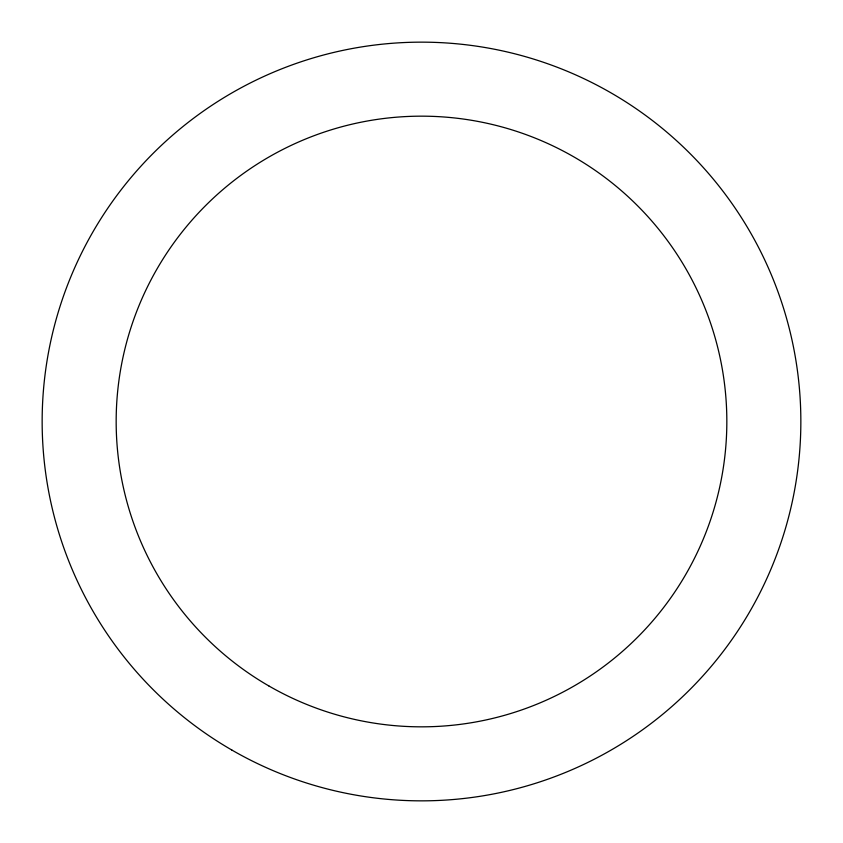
<?xml version="1.0" encoding="UTF-8"?>
<svg xmlns="http://www.w3.org/2000/svg" width="843" height="843" viewBox="0 0 843 843"><rect width="100%" height="100%" fill="white"/><g stroke="black" fill="none" stroke-linecap="round" stroke-linejoin="round"><path stroke-width="1.26" d="M231.825 750.028A379.35 379.35 0 0 0 800.85 421.5A379.35 379.35 0 0 0 231.825 92.972A379.35 379.35 0 0 0 231.825 750.028M268.833 685.928A305.335 305.335 0 0 0 726.835 421.5A305.335 305.335 0 0 0 268.833 157.072A305.335 305.335 0 0 0 268.833 685.928"/></g></svg>
